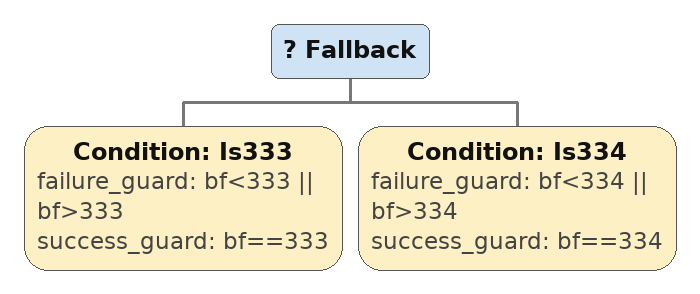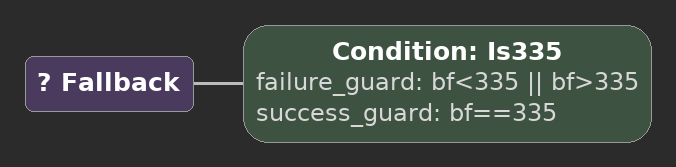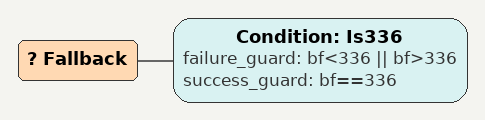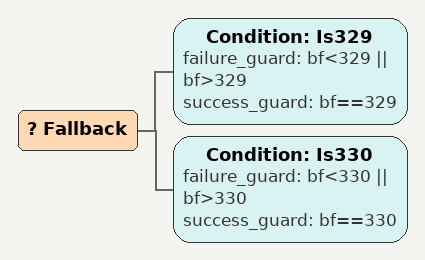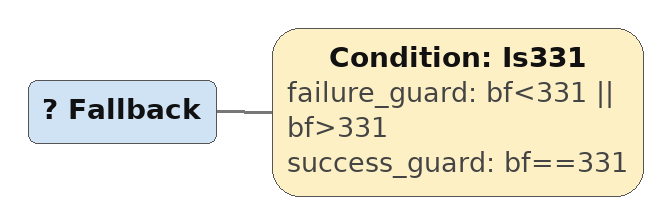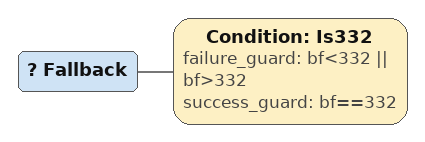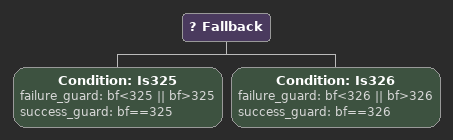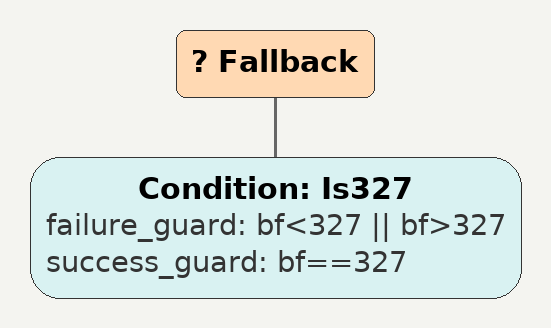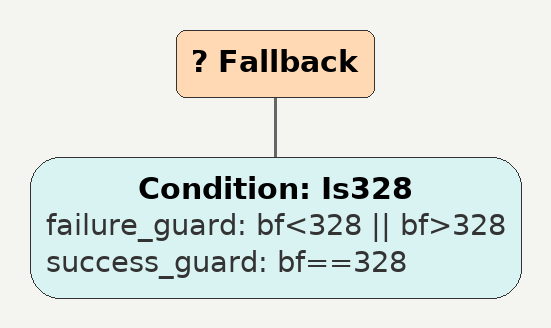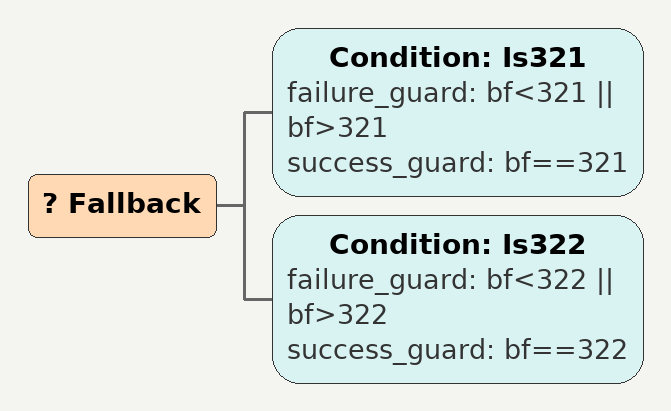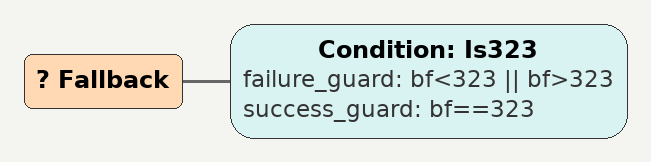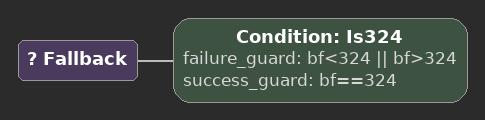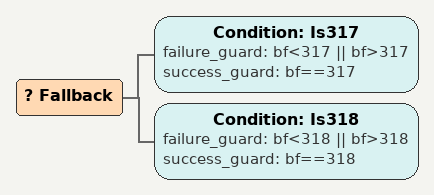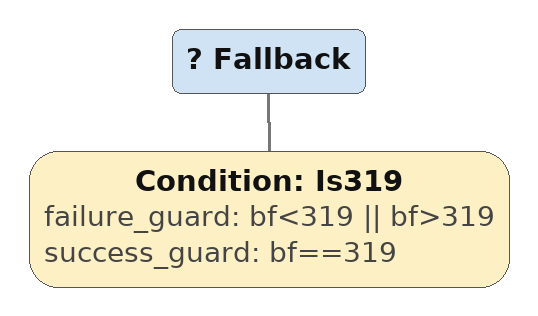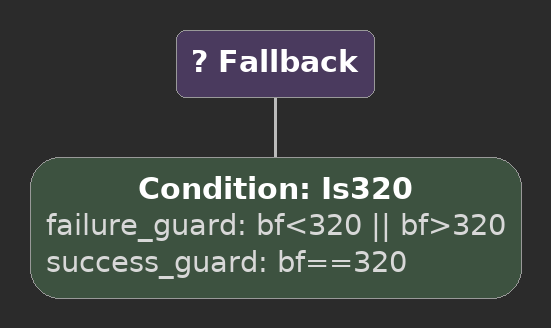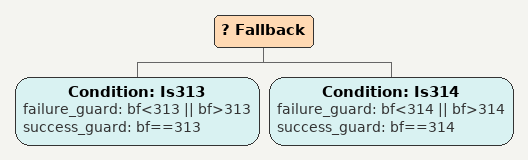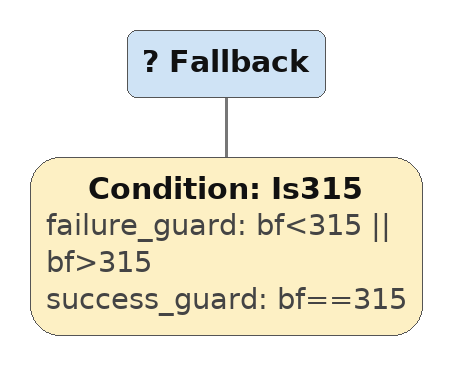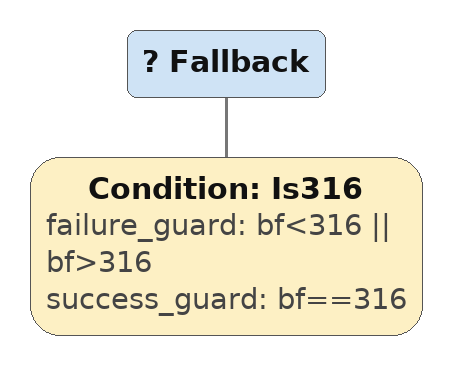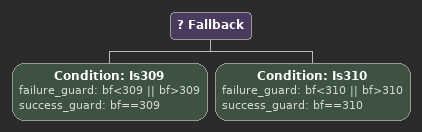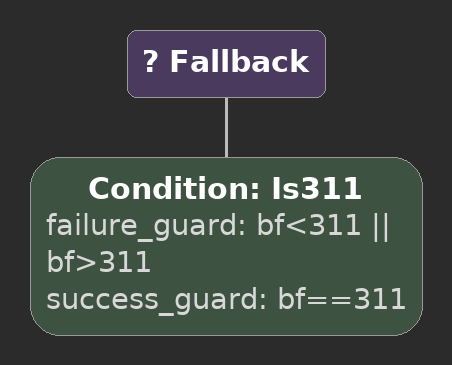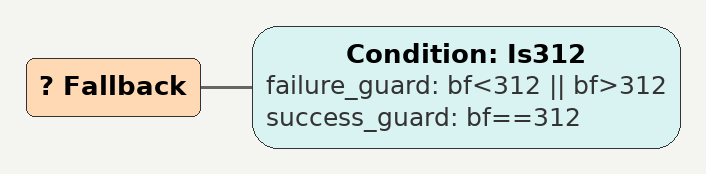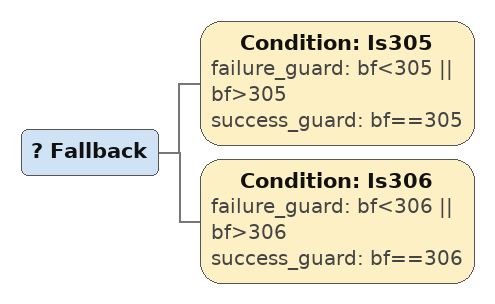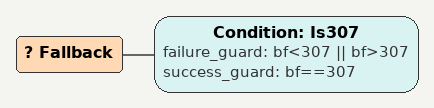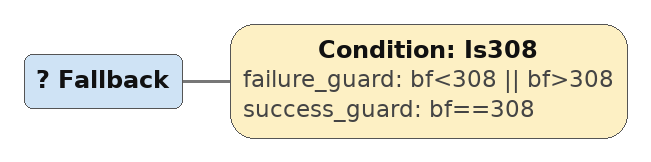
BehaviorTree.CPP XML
<Fallback>
    <Condition ID="Is333" failure_guard="bf&lt;333 || bf>333" success_guard="bf==333"/>
    <Condition ID="Is334" failure_guard="bf&lt;334 || bf>334" success_guard="bf==334"/>
        sequence332
        sequence
        children {
        } end_children
    } end_composite
</Fallback>

<Fallback>
    <Condition ID="Is335" failure_guard="bf&lt;335 || bf>335" success_guard="bf==335"/>
        sequence332
        sequence
        children {
        } end_children
    } end_composite
</Fallback>

<Fallback>
    <Condition ID="Is336" failure_guard="bf&lt;336 || bf>336" success_guard="bf==336"/>
        sequence332
        sequence
        children {
        } end_children
    } end_composite
</Fallback>

<Fallback>
    <Condition ID="Is329" failure_guard="bf&lt;329 || bf>329" success_guard="bf==329"/>
    <Condition ID="Is330" failure_guard="bf&lt;330 || bf>330" success_guard="bf==330"/>
        sequence328
        sequence
        children {
        } end_children
    } end_composite
</Fallback>

<Fallback>
    <Condition ID="Is331" failure_guard="bf&lt;331 || bf>331" success_guard="bf==331"/>
        sequence328
        sequence
        children {
        } end_children
    } end_composite
</Fallback>

<Fallback>
    <Condition ID="Is332" failure_guard="bf&lt;332 || bf>332" success_guard="bf==332"/>
        sequence328
        sequence
        children {
        } end_children
    } end_composite
</Fallback>

<Fallback>
    <Condition ID="Is325" failure_guard="bf&lt;325 || bf>325" success_guard="bf==325"/>
    <Condition ID="Is326" failure_guard="bf&lt;326 || bf>326" success_guard="bf==326"/>
        sequence324
        sequence
        children {
        } end_children
    } end_composite
</Fallback>

<Fallback>
    <Condition ID="Is327" failure_guard="bf&lt;327 || bf>327" success_guard="bf==327"/>
        sequence324
        sequence
        children {
        } end_children
    } end_composite
</Fallback>

<Fallback>
    <Condition ID="Is328" failure_guard="bf&lt;328 || bf>328" success_guard="bf==328"/>
        sequence324
        sequence
        children {
        } end_children
    } end_composite
</Fallback>

<Fallback>
    <Condition ID="Is321" failure_guard="bf&lt;321 || bf>321" success_guard="bf==321"/>
    <Condition ID="Is322" failure_guard="bf&lt;322 || bf>322" success_guard="bf==322"/>
        sequence320
        sequence
        children {
        } end_children
    } end_composite
</Fallback>

<Fallback>
    <Condition ID="Is323" failure_guard="bf&lt;323 || bf>323" success_guard="bf==323"/>
        sequence320
        sequence
        children {
        } end_children
    } end_composite
</Fallback>

<Fallback>
    <Condition ID="Is324" failure_guard="bf&lt;324 || bf>324" success_guard="bf==324"/>
        sequence320
        sequence
        children {
        } end_children
    } end_composite
</Fallback>

<Fallback>
    <Condition ID="Is317" failure_guard="bf&lt;317 || bf>317" success_guard="bf==317"/>
    <Condition ID="Is318" failure_guard="bf&lt;318 || bf>318" success_guard="bf==318"/>
        sequence316
        sequence
        children {
        } end_children
    } end_composite
</Fallback>

<Fallback>
    <Condition ID="Is319" failure_guard="bf&lt;319 || bf>319" success_guard="bf==319"/>
        sequence316
        sequence
        children {
        } end_children
    } end_composite
</Fallback>

<Fallback>
    <Condition ID="Is320" failure_guard="bf&lt;320 || bf>320" success_guard="bf==320"/>
        sequence316
        sequence
        children {
        } end_children
    } end_composite
</Fallback>

<Fallback>
    <Condition ID="Is313" failure_guard="bf&lt;313 || bf>313" success_guard="bf==313"/>
    <Condition ID="Is314" failure_guard="bf&lt;314 || bf>314" success_guard="bf==314"/>
        sequence312
        sequence
        children {
        } end_children
    } end_composite
</Fallback>

<Fallback>
    <Condition ID="Is315" failure_guard="bf&lt;315 || bf>315" success_guard="bf==315"/>
        sequence312
        sequence
        children {
        } end_children
    } end_composite
</Fallback>

<Fallback>
    <Condition ID="Is316" failure_guard="bf&lt;316 || bf>316" success_guard="bf==316"/>
        sequence312
        sequence
        children {
        } end_children
    } end_composite
</Fallback>

<Fallback>
    <Condition ID="Is309" failure_guard="bf&lt;309 || bf>309" success_guard="bf==309"/>
    <Condition ID="Is310" failure_guard="bf&lt;310 || bf>310" success_guard="bf==310"/>
        sequence308
        sequence
        children {
        } end_children
    } end_composite
</Fallback>

<Fallback>
    <Condition ID="Is311" failure_guard="bf&lt;311 || bf>311" success_guard="bf==311"/>
        sequence308
        sequence
        children {
        } end_children
    } end_composite
</Fallback>

<Fallback>
    <Condition ID="Is312" failure_guard="bf&lt;312 || bf>312" success_guard="bf==312"/>
        sequence308
        sequence
        children {
        } end_children
    } end_composite
</Fallback>

<Fallback>
    <Condition ID="Is305" failure_guard="bf&lt;305 || bf>305" success_guard="bf==305"/>
    <Condition ID="Is306" failure_guard="bf&lt;306 || bf>306" success_guard="bf==306"/>
        sequence304
        sequence
        children {
        } end_children
    } end_composite
</Fallback>

<Fallback>
    <Condition ID="Is307" failure_guard="bf&lt;307 || bf>307" success_guard="bf==307"/>
        sequence304
        sequence
        children {
        } end_children
    } end_composite
</Fallback>

<Fallback>
    <Condition ID="Is308" failure_guard="bf&lt;308 || bf>308" success_guard="bf==308"/>
        sequence304
        sequence
        children {
        } end_children
    } end_composite
</Fallback>
